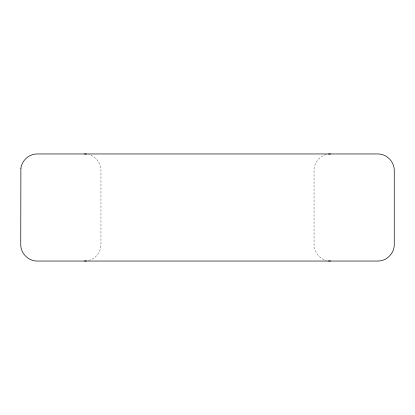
<?xml version="1.0" encoding="UTF-8"?>
<svg xmlns="http://www.w3.org/2000/svg" width="415" height="415" viewBox="0 0 415 415"><rect width="100%" height="100%" fill="white"/><g stroke="black" fill="none" stroke-linecap="round" stroke-linejoin="round"><path stroke-width="0.31" stroke-dasharray="2.08 1.56" d="M326.315 154.52C319.239 156.331 313.958 163.209 314.041 170.513L314.041 244.487C313.958 251.791 319.239 258.67 326.315 260.48M88.686 260.48C95.761 258.67 101.042 251.791 100.959 244.487L100.959 170.513C101.042 163.209 95.761 156.331 88.686 154.52"/><path stroke-width="0.62" d="M328.441 154.095L330.599 153.955M84.401 261.045L86.559 260.905M84.401 153.955L86.559 154.095M328.441 260.905L330.599 261.045M20.89 168.355L20.75 244.487C20.563 253.337 28.459 261.232 37.309 261.045L377.692 261.045C386.541 261.232 394.437 253.337 394.25 244.487L394.25 170.513C394.437 161.663 386.541 153.768 377.692 153.955L37.309 153.955C29.242 153.825 21.819 160.335 20.89 168.355"/></g></svg>
